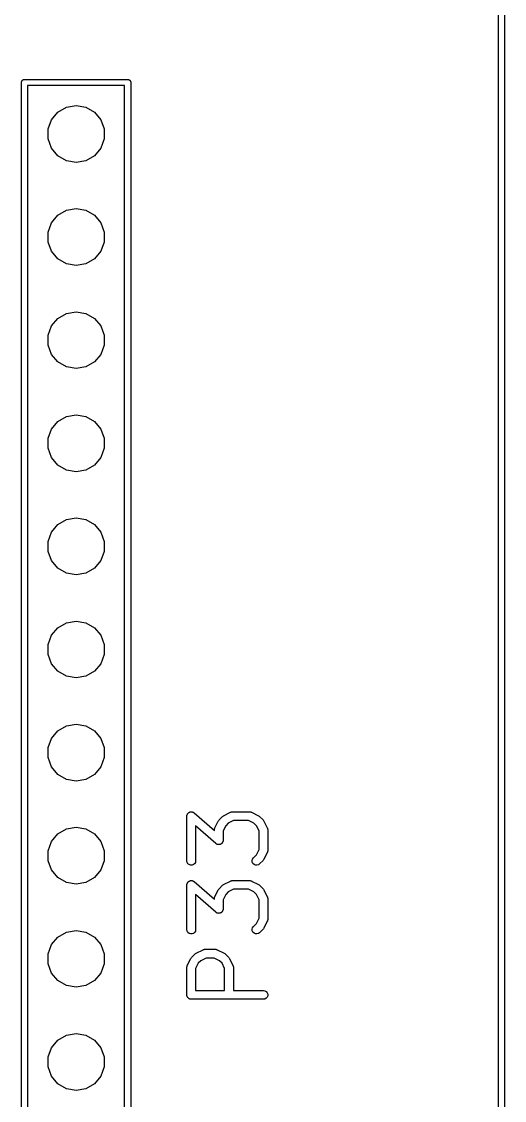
# Model space of a CAD drawing. Extents: x 25 to 346, y -457 to -16.
# Drawn here: x 333.62 to 345.51, y -345.75 to -319.18 of the extents above; entities that cross this region are included whole.
import ezdxf

# ---------------------------------------------------------------- set-up
doc = ezdxf.new("R2010")
doc.units = 0
doc.header["$MEASUREMENT"] = 0
doc.layers.add('BLACK', color=7, linetype='CONTINUOUS')

msp = doc.modelspace()

# ---------------------------------------------------------------- linework, layer by layer
at = {"layer": 'Black'}
for p, q in [((345.365, -456.49), (345.365, -16.585)), ((345.515, -16.51), (345.515, -456.565)), ((333.618, -320.675), (333.619, -320.669)), ((333.618, -379.02), (333.618, -320.675)), ((333.619, -320.662), (333.621, -320.656)), ((333.619, -320.669), (333.619, -320.662)), ((333.621, -320.656), (333.622, -320.649)), ((333.622, -320.649), (333.625, -320.644)), ((333.625, -320.644), (333.628, -320.637)), ((333.628, -320.637), (333.632, -320.632)), ((333.632, -320.632), (333.635, -320.627)), ((333.635, -320.627), (333.64, -320.623)), ((333.64, -320.623), (333.644, -320.618)), ((333.644, -320.618), (333.65, -320.614)), ((333.65, -320.614), (333.655, -320.61)), ((333.655, -320.61), (333.661, -320.608)), ((333.661, -320.608), (333.667, -320.605)), ((333.667, -320.605), (333.673, -320.603)), ((333.673, -320.603), (333.679, -320.601)), ((333.679, -320.601), (333.686, -320.601)), ((333.686, -320.601), (333.692, -320.6)), ((333.692, -320.6), (336.232, -320.6)), ((333.767, -320.75), (333.767, -381.635)), ((336.157, -320.75), (333.767, -320.75)), ((336.157, -384.1), (336.157, -320.75)), ((336.232, -320.6), (336.239, -320.601)), ((336.239, -320.601), (336.246, -320.601)), ((336.246, -320.601), (336.252, -320.603)), ((336.252, -320.603), (336.258, -320.605)), ((336.258, -320.605), (336.264, -320.608)), ((336.264, -320.608), (336.27, -320.61)), ((336.27, -320.61), (336.275, -320.614)), ((336.275, -320.614), (336.281, -320.618)), ((336.281, -320.618), (336.285, -320.623)), ((336.285, -320.623), (336.29, -320.627)), ((336.29, -320.627), (336.293, -320.632)), ((336.293, -320.632), (336.297, -320.637)), ((336.297, -320.637), (336.3, -320.644)), ((336.3, -320.644), (336.303, -320.649)), ((336.303, -320.649), (336.304, -320.656)), ((336.304, -320.656), (336.306, -320.662)), ((336.306, -320.662), (336.306, -320.669)), ((336.306, -320.669), (336.308, -320.675)), ((336.308, -320.675), (336.308, -384.175)), ((334.512, -321.408), (334.723, -321.286)), ((334.723, -321.286), (334.962, -321.244)), ((334.962, -321.244), (335.202, -321.286)), ((335.202, -321.286), (335.413, -321.408)), ((334.355, -321.594), (334.512, -321.408)), ((335.413, -321.408), (335.57, -321.594)), ((334.272, -321.823), (334.355, -321.594)), ((334.272, -322.067), (334.272, -321.823)), ((335.57, -321.594), (335.653, -321.823)), ((335.653, -321.823), (335.653, -322.067)), ((334.355, -322.296), (334.272, -322.067)), ((335.653, -322.067), (335.57, -322.296)), ((334.512, -322.482), (334.355, -322.296)), ((335.57, -322.296), (335.413, -322.482)), ((334.723, -322.604), (334.512, -322.482)), ((334.962, -322.646), (334.723, -322.604)), ((335.202, -322.604), (334.962, -322.646)), ((335.413, -322.482), (335.202, -322.604)), ((334.355, -324.134), (334.512, -323.948)), ((334.512, -323.948), (334.723, -323.826)), ((334.723, -323.826), (334.962, -323.784)), ((334.962, -323.784), (335.202, -323.826)), ((335.202, -323.826), (335.413, -323.948)), ((335.413, -323.948), (335.57, -324.134)), ((334.272, -324.363), (334.355, -324.134)), ((335.57, -324.134), (335.653, -324.363)), ((334.272, -324.607), (334.272, -324.363)), ((335.653, -324.363), (335.653, -324.607)), ((334.355, -324.836), (334.272, -324.607)), ((335.653, -324.607), (335.57, -324.836)), ((334.512, -325.022), (334.355, -324.836)), ((334.723, -325.144), (334.512, -325.022)), ((335.413, -325.022), (335.202, -325.144)), ((335.57, -324.836), (335.413, -325.022)), ((334.962, -325.186), (334.723, -325.144)), ((335.202, -325.144), (334.962, -325.186)), ((334.723, -326.366), (334.962, -326.324)), ((334.962, -326.324), (335.202, -326.366)), ((334.355, -326.674), (334.512, -326.488)), ((334.512, -326.488), (334.723, -326.366)), ((335.202, -326.366), (335.413, -326.488)), ((335.413, -326.488), (335.57, -326.674)), ((334.272, -326.903), (334.355, -326.674)), ((335.57, -326.674), (335.653, -326.903)), ((334.272, -327.147), (334.272, -326.903)), ((334.355, -327.376), (334.272, -327.147)), ((335.653, -327.147), (335.57, -327.376)), ((335.653, -326.903), (335.653, -327.147)), ((334.512, -327.562), (334.355, -327.376)), ((335.57, -327.376), (335.413, -327.562)), ((334.723, -327.684), (334.512, -327.562)), ((335.413, -327.562), (335.202, -327.684)), ((334.962, -327.726), (334.723, -327.684)), ((335.202, -327.684), (334.962, -327.726)), ((334.512, -329.028), (334.723, -328.906)), ((334.723, -328.906), (334.962, -328.864)), ((334.962, -328.864), (335.202, -328.906)), ((335.202, -328.906), (335.413, -329.028)), ((334.272, -329.443), (334.355, -329.214)), ((334.355, -329.214), (334.512, -329.028)), ((335.413, -329.028), (335.57, -329.214)), ((335.57, -329.214), (335.653, -329.443)), ((334.272, -329.687), (334.272, -329.443)), ((335.653, -329.443), (335.653, -329.687)), ((334.355, -329.916), (334.272, -329.687)), ((335.653, -329.687), (335.57, -329.916)), ((334.512, -330.102), (334.355, -329.916)), ((335.57, -329.916), (335.413, -330.102)), ((334.723, -330.224), (334.512, -330.102)), ((334.962, -330.266), (334.723, -330.224)), ((335.202, -330.224), (334.962, -330.266)), ((335.413, -330.102), (335.202, -330.224)), ((334.355, -331.754), (334.512, -331.568)), ((334.512, -331.568), (334.723, -331.446)), ((334.723, -331.446), (334.962, -331.404)), ((334.962, -331.404), (335.202, -331.446)), ((335.202, -331.446), (335.413, -331.568)), ((335.413, -331.568), (335.57, -331.754)), ((334.272, -331.983), (334.355, -331.754)), ((335.57, -331.754), (335.653, -331.983)), ((334.272, -332.227), (334.272, -331.983)), ((335.653, -331.983), (335.653, -332.227)), ((334.355, -332.456), (334.272, -332.227)), ((334.512, -332.642), (334.355, -332.456)), ((335.57, -332.456), (335.413, -332.642)), ((335.653, -332.227), (335.57, -332.456)), ((334.723, -332.764), (334.512, -332.642)), ((335.413, -332.642), (335.202, -332.764)), ((334.962, -332.806), (334.723, -332.764)), ((335.202, -332.764), (334.962, -332.806)), ((334.512, -334.108), (334.723, -333.986)), ((334.723, -333.986), (334.962, -333.944)), ((334.962, -333.944), (335.202, -333.986)), ((335.202, -333.986), (335.413, -334.108)), ((334.272, -334.523), (334.355, -334.294)), ((334.355, -334.294), (334.512, -334.108)), ((335.413, -334.108), (335.57, -334.294)), ((335.57, -334.294), (335.653, -334.523)), ((334.272, -334.767), (334.272, -334.523)), ((335.653, -334.523), (335.653, -334.767)), ((334.355, -334.996), (334.272, -334.767)), ((335.653, -334.767), (335.57, -334.996)), ((334.512, -335.182), (334.355, -334.996)), ((335.57, -334.996), (335.413, -335.182)), ((334.723, -335.304), (334.512, -335.182)), ((334.962, -335.346), (334.723, -335.304)), ((335.202, -335.304), (334.962, -335.346)), ((335.413, -335.182), (335.202, -335.304)), ((334.355, -336.834), (334.512, -336.648)), ((334.512, -336.648), (334.723, -336.526)), ((334.723, -336.526), (334.962, -336.484)), ((334.962, -336.484), (335.202, -336.526)), ((335.202, -336.526), (335.413, -336.648)), ((335.413, -336.648), (335.57, -336.834)), ((334.272, -337.063), (334.355, -336.834)), ((335.57, -336.834), (335.653, -337.063)), ((334.272, -337.307), (334.272, -337.063)), ((335.653, -337.063), (335.653, -337.307)), ((334.355, -337.536), (334.272, -337.307)), ((335.653, -337.307), (335.57, -337.536)), ((334.512, -337.722), (334.355, -337.536)), ((334.723, -337.844), (334.512, -337.722)), ((335.413, -337.722), (335.202, -337.844)), ((335.57, -337.536), (335.413, -337.722)), ((334.962, -337.886), (334.723, -337.844)), ((335.202, -337.844), (334.962, -337.886)), ((337.691, -338.751), (337.693, -338.741)), ((337.691, -339.852), (337.691, -338.751)), ((337.693, -338.73), (337.696, -338.723)), ((337.693, -338.741), (337.693, -338.73)), ((337.696, -338.723), (337.697, -338.714)), ((337.697, -338.714), (337.703, -338.705)), ((337.703, -338.705), (337.706, -338.695)), ((337.706, -338.695), (337.712, -338.689)), ((337.712, -338.689), (337.716, -338.682)), ((337.716, -338.682), (337.724, -338.675)), ((337.724, -338.675), (337.731, -338.667)), ((337.731, -338.667), (337.738, -338.663)), ((337.738, -338.663), (337.745, -338.658)), ((337.745, -338.658), (337.755, -338.654)), ((337.755, -338.654), (337.764, -338.649)), ((337.764, -338.649), (337.772, -338.648)), ((337.772, -338.648), (337.78, -338.645)), ((337.78, -338.645), (337.791, -338.645)), ((337.791, -338.645), (337.801, -338.643)), ((337.801, -338.643), (337.809, -338.645)), ((337.809, -338.645), (337.818, -338.645)), ((337.818, -338.645), (337.827, -338.649)), ((337.827, -338.649), (337.838, -338.651)), ((337.838, -338.651), (337.845, -338.655)), ((337.845, -338.655), (337.853, -338.658)), ((337.853, -338.658), (337.861, -338.665)), ((337.861, -338.665), (337.87, -338.67)), ((337.87, -338.67), (338.368, -339.106)), ((338.485, -338.844), (338.569, -338.76)), ((338.569, -338.76), (338.583, -338.75)), ((338.583, -338.75), (338.597, -338.739)), ((338.597, -338.739), (338.767, -338.655)), ((338.767, -338.655), (338.773, -338.653)), ((338.773, -338.653), (338.778, -338.65)), ((338.778, -338.65), (338.79, -338.648)), ((338.79, -338.648), (338.802, -338.644)), ((338.802, -338.644), (338.809, -338.644)), ((338.809, -338.644), (338.815, -338.643)), ((338.815, -338.643), (339.238, -338.643)), ((339.238, -338.643), (339.244, -338.644)), ((339.244, -338.644), (339.251, -338.644)), ((339.251, -338.644), (339.263, -338.648)), ((339.263, -338.648), (339.275, -338.65)), ((339.275, -338.65), (339.28, -338.653)), ((339.28, -338.653), (339.286, -338.655)), ((339.286, -338.655), (339.456, -338.739)), ((339.456, -338.739), (339.47, -338.75)), ((339.47, -338.75), (339.484, -338.76)), ((339.484, -338.76), (339.568, -338.844)), ((334.512, -339.188), (334.723, -339.066)), ((334.723, -339.066), (334.962, -339.024)), ((334.962, -339.024), (335.202, -339.066)), ((335.202, -339.066), (335.413, -339.188)), ((338.405, -339.425), (337.907, -338.989)), ((337.907, -338.989), (337.907, -339.852)), ((338.368, -339.09), (338.369, -339.084)), ((338.368, -339.106), (338.368, -339.09)), ((338.369, -339.078), (338.373, -339.066)), ((338.369, -339.084), (338.369, -339.078)), ((338.373, -339.066), (338.375, -339.053)), ((338.375, -339.053), (338.378, -339.048)), ((338.378, -339.048), (338.38, -339.042)), ((338.38, -339.042), (338.464, -338.872)), ((338.464, -338.872), (338.475, -338.859)), ((338.475, -338.859), (338.485, -338.844)), ((338.65, -338.985), (338.584, -339.115)), ((338.709, -338.925), (338.65, -338.985)), ((338.84, -338.859), (338.709, -338.925)), ((339.213, -338.859), (338.84, -338.859)), ((339.344, -338.925), (339.213, -338.859)), ((339.403, -338.985), (339.344, -338.925)), ((339.469, -339.115), (339.403, -338.985)), ((339.568, -338.844), (339.578, -338.859)), ((339.578, -338.859), (339.589, -338.872)), ((339.589, -338.872), (339.673, -339.042)), ((339.673, -339.042), (339.675, -339.048)), ((339.675, -339.048), (339.678, -339.053)), ((339.678, -339.053), (339.68, -339.066)), ((339.68, -339.066), (339.684, -339.078)), ((339.684, -339.078), (339.684, -339.084)), ((339.684, -339.084), (339.685, -339.09)), ((339.685, -339.09), (339.685, -339.598)), ((334.272, -339.603), (334.355, -339.374)), ((334.355, -339.374), (334.512, -339.188)), ((335.413, -339.188), (335.57, -339.374)), ((335.57, -339.374), (335.653, -339.603)), ((338.579, -339.373), (338.578, -339.381)), ((338.582, -339.365), (338.579, -339.373)), ((338.584, -339.344), (338.582, -339.354)), ((338.582, -339.354), (338.582, -339.365)), ((338.584, -339.115), (338.584, -339.344)), ((339.469, -339.573), (339.469, -339.115)), ((334.272, -339.847), (334.272, -339.603)), ((335.653, -339.603), (335.653, -339.847)), ((338.414, -339.431), (338.405, -339.425)), ((338.422, -339.437), (338.414, -339.431)), ((338.43, -339.44), (338.422, -339.437)), ((338.437, -339.445), (338.43, -339.44)), ((338.448, -339.447), (338.437, -339.445)), ((338.457, -339.45), (338.448, -339.447)), ((338.466, -339.45), (338.457, -339.45)), ((338.474, -339.452), (338.466, -339.45)), ((338.484, -339.45), (338.474, -339.452)), ((338.495, -339.45), (338.484, -339.45)), ((338.503, -339.447), (338.495, -339.45)), ((338.511, -339.446), (338.503, -339.447)), ((338.52, -339.441), (338.511, -339.446)), ((338.53, -339.437), (338.52, -339.441)), ((338.537, -339.432), (338.53, -339.437)), ((338.544, -339.428), (338.537, -339.432)), ((338.551, -339.42), (338.544, -339.428)), ((338.559, -339.413), (338.551, -339.42)), ((338.563, -339.406), (338.559, -339.413)), ((338.569, -339.4), (338.563, -339.406)), ((338.572, -339.39), (338.569, -339.4)), ((338.578, -339.381), (338.572, -339.39)), ((339.403, -339.703), (339.469, -339.573)), ((339.675, -339.64), (339.673, -339.646)), ((339.678, -339.635), (339.675, -339.64)), ((339.68, -339.622), (339.678, -339.635)), ((339.684, -339.61), (339.68, -339.622)), ((339.685, -339.598), (339.684, -339.604)), ((339.684, -339.604), (339.684, -339.61)), ((334.355, -340.076), (334.272, -339.847)), ((335.653, -339.847), (335.57, -340.076)), ((337.697, -339.889), (337.691, -339.852)), ((337.716, -339.921), (337.697, -339.889)), ((337.9, -339.889), (337.882, -339.921)), ((337.907, -339.852), (337.9, -339.889)), ((339.3, -339.843), (339.31, -339.806)), ((339.303, -339.88), (339.3, -339.843)), ((339.319, -339.914), (339.303, -339.88)), ((339.31, -339.806), (339.331, -339.776)), ((339.331, -339.776), (339.403, -339.703)), ((339.568, -339.844), (339.484, -339.928)), ((339.578, -339.829), (339.568, -339.844)), ((339.589, -339.816), (339.578, -339.829)), ((339.673, -339.646), (339.589, -339.816)), ((334.512, -340.262), (334.355, -340.076)), ((335.57, -340.076), (335.413, -340.262)), ((337.745, -339.945), (337.716, -339.921)), ((337.78, -339.958), (337.745, -339.945)), ((337.818, -339.958), (337.78, -339.958)), ((337.853, -339.945), (337.818, -339.958)), ((337.882, -339.921), (337.853, -339.945)), ((339.346, -339.94), (339.319, -339.914)), ((339.38, -339.956), (339.346, -339.94)), ((339.417, -339.96), (339.38, -339.956)), ((339.453, -339.95), (339.417, -339.96)), ((339.484, -339.928), (339.453, -339.95)), ((334.723, -340.384), (334.512, -340.262)), ((334.962, -340.426), (334.723, -340.384)), ((335.202, -340.384), (334.962, -340.426)), ((335.413, -340.262), (335.202, -340.384)), ((337.691, -340.445), (337.693, -340.434)), ((337.693, -340.424), (337.696, -340.416)), ((337.693, -340.434), (337.693, -340.424)), ((337.696, -340.416), (337.697, -340.408)), ((337.697, -340.408), (337.703, -340.399)), ((337.703, -340.399), (337.706, -340.389)), ((337.706, -340.389), (337.712, -340.382)), ((337.712, -340.382), (337.716, -340.375)), ((337.716, -340.375), (337.724, -340.368)), ((337.724, -340.368), (337.731, -340.361)), ((337.731, -340.361), (337.738, -340.357)), ((337.738, -340.357), (337.745, -340.351)), ((337.745, -340.351), (337.755, -340.348)), ((337.755, -340.348), (337.764, -340.342)), ((337.764, -340.342), (337.772, -340.341)), ((337.772, -340.341), (337.78, -340.338)), ((337.78, -340.338), (337.791, -340.338)), ((337.791, -340.338), (337.801, -340.337)), ((337.801, -340.337), (337.809, -340.338)), ((337.809, -340.338), (337.818, -340.338)), ((337.818, -340.338), (337.827, -340.342)), ((337.827, -340.342), (337.838, -340.344)), ((337.838, -340.344), (337.845, -340.348)), ((337.845, -340.348), (337.853, -340.351)), ((337.853, -340.351), (337.861, -340.358)), ((337.861, -340.358), (337.87, -340.363)), ((337.87, -340.363), (338.368, -340.799)), ((338.583, -340.443), (338.597, -340.433)), ((338.597, -340.433), (338.767, -340.348)), ((338.767, -340.348), (338.773, -340.346)), ((338.773, -340.346), (338.778, -340.343)), ((338.778, -340.343), (338.79, -340.341)), ((338.79, -340.341), (338.802, -340.337)), ((338.802, -340.337), (338.809, -340.338)), ((338.809, -340.338), (338.815, -340.337)), ((338.815, -340.337), (339.238, -340.337)), ((339.238, -340.337), (339.244, -340.338)), ((339.244, -340.338), (339.251, -340.337)), ((339.251, -340.337), (339.263, -340.341)), ((339.263, -340.341), (339.275, -340.343)), ((339.275, -340.343), (339.28, -340.346)), ((339.28, -340.346), (339.286, -340.348)), ((339.286, -340.348), (339.456, -340.433)), ((339.456, -340.433), (339.47, -340.443)), ((337.691, -341.545), (337.691, -340.445)), ((338.405, -341.119), (337.907, -340.683)), ((337.907, -340.683), (337.907, -341.545)), ((338.38, -340.735), (338.464, -340.566)), ((338.464, -340.566), (338.475, -340.552)), ((338.475, -340.552), (338.485, -340.538)), ((338.485, -340.538), (338.569, -340.453)), ((338.569, -340.453), (338.583, -340.443)), ((338.65, -340.678), (338.584, -340.809)), ((338.709, -340.618), (338.65, -340.678)), ((338.84, -340.553), (338.709, -340.618)), ((339.213, -340.553), (338.84, -340.553)), ((339.344, -340.618), (339.213, -340.553)), ((339.403, -340.678), (339.344, -340.618)), ((339.469, -340.809), (339.403, -340.678)), ((339.47, -340.443), (339.484, -340.453)), ((339.484, -340.453), (339.568, -340.538)), ((339.568, -340.538), (339.578, -340.552)), ((339.578, -340.552), (339.589, -340.566)), ((339.589, -340.566), (339.673, -340.735)), ((338.368, -340.783), (338.369, -340.777)), ((338.368, -340.799), (338.368, -340.783)), ((338.369, -340.771), (338.373, -340.759)), ((338.369, -340.777), (338.369, -340.771)), ((338.373, -340.759), (338.375, -340.746)), ((338.375, -340.746), (338.378, -340.741)), ((338.378, -340.741), (338.38, -340.735)), ((338.584, -340.809), (338.584, -341.037)), ((339.469, -341.266), (339.469, -340.809)), ((339.673, -340.735), (339.675, -340.741)), ((339.675, -340.741), (339.678, -340.746)), ((339.678, -340.746), (339.68, -340.759)), ((339.68, -340.759), (339.684, -340.771)), ((339.684, -340.771), (339.684, -340.777)), ((339.684, -340.777), (339.685, -340.783)), ((339.685, -340.783), (339.685, -341.291)), ((338.414, -341.124), (338.405, -341.119)), ((338.422, -341.131), (338.414, -341.124)), ((338.43, -341.134), (338.422, -341.131)), ((338.437, -341.138), (338.43, -341.134)), ((338.448, -341.14), (338.437, -341.138)), ((338.457, -341.144), (338.448, -341.14)), ((338.466, -341.144), (338.457, -341.144)), ((338.474, -341.145), (338.466, -341.144)), ((338.484, -341.144), (338.474, -341.145)), ((338.495, -341.144), (338.484, -341.144)), ((338.503, -341.141), (338.495, -341.144)), ((338.511, -341.14), (338.503, -341.141)), ((338.52, -341.134), (338.511, -341.14)), ((338.53, -341.131), (338.52, -341.134)), ((338.537, -341.125), (338.53, -341.131)), ((338.544, -341.121), (338.537, -341.125)), ((338.551, -341.114), (338.544, -341.121)), ((338.559, -341.107), (338.551, -341.114)), ((338.563, -341.1), (338.559, -341.107)), ((338.569, -341.093), (338.563, -341.1)), ((338.572, -341.083), (338.569, -341.093)), ((338.578, -341.074), (338.572, -341.083)), ((338.579, -341.066), (338.578, -341.074)), ((338.582, -341.058), (338.579, -341.066)), ((338.584, -341.037), (338.582, -341.048)), ((338.582, -341.048), (338.582, -341.058)), ((339.3, -341.536), (339.31, -341.5)), ((339.31, -341.5), (339.331, -341.469)), ((339.331, -341.469), (339.403, -341.397)), ((339.403, -341.397), (339.469, -341.266)), ((339.673, -341.34), (339.589, -341.509)), ((339.675, -341.334), (339.673, -341.34)), ((339.678, -341.328), (339.675, -341.334)), ((339.68, -341.316), (339.678, -341.328)), ((339.684, -341.304), (339.68, -341.316)), ((339.685, -341.291), (339.684, -341.297)), ((339.684, -341.297), (339.684, -341.304)), ((334.355, -341.914), (334.512, -341.728)), ((334.512, -341.728), (334.723, -341.606)), ((334.723, -341.606), (334.962, -341.564)), ((334.962, -341.564), (335.202, -341.606)), ((335.202, -341.606), (335.413, -341.728)), ((335.413, -341.728), (335.57, -341.914)), ((337.697, -341.582), (337.691, -341.545)), ((337.716, -341.615), (337.697, -341.582)), ((337.745, -341.639), (337.716, -341.615)), ((337.78, -341.652), (337.745, -341.639)), ((337.818, -341.652), (337.78, -341.652)), ((337.853, -341.639), (337.818, -341.652)), ((337.882, -341.615), (337.853, -341.639)), ((337.9, -341.582), (337.882, -341.615)), ((337.907, -341.545), (337.9, -341.582)), ((339.303, -341.573), (339.3, -341.536)), ((339.319, -341.607), (339.303, -341.573)), ((339.346, -341.634), (339.319, -341.607)), ((339.38, -341.65), (339.346, -341.634)), ((339.417, -341.653), (339.38, -341.65)), ((339.453, -341.643), (339.417, -341.653)), ((339.484, -341.622), (339.453, -341.643)), ((339.568, -341.537), (339.484, -341.622)), ((339.578, -341.523), (339.568, -341.537)), ((339.589, -341.509), (339.578, -341.523)), ((334.272, -342.143), (334.355, -341.914)), ((335.57, -341.914), (335.653, -342.143)), ((338.113, -342.034), (338.125, -342.031)), ((338.125, -342.031), (338.131, -342.031)), ((338.131, -342.031), (338.137, -342.03)), ((338.137, -342.03), (338.392, -342.03)), ((338.392, -342.03), (338.398, -342.031)), ((338.398, -342.031), (338.404, -342.031)), ((338.404, -342.031), (338.416, -342.034)), ((334.272, -342.387), (334.272, -342.143)), ((335.653, -342.143), (335.653, -342.387)), ((337.702, -342.428), (337.787, -342.259)), ((337.787, -342.259), (337.797, -342.245)), ((337.797, -342.245), (337.807, -342.231)), ((337.807, -342.231), (337.892, -342.146)), ((337.892, -342.146), (337.906, -342.136)), ((337.906, -342.136), (337.92, -342.126)), ((337.92, -342.126), (338.089, -342.041)), ((338.163, -342.246), (338.032, -342.311)), ((338.089, -342.041), (338.095, -342.04)), ((338.095, -342.04), (338.101, -342.037)), ((338.101, -342.037), (338.113, -342.034)), ((338.366, -342.246), (338.163, -342.246)), ((338.497, -342.311), (338.366, -342.246)), ((338.416, -342.034), (338.428, -342.037)), ((338.428, -342.037), (338.434, -342.04)), ((338.434, -342.04), (338.44, -342.041)), ((338.44, -342.041), (338.609, -342.126)), ((338.609, -342.126), (338.623, -342.136)), ((338.623, -342.136), (338.637, -342.146)), ((338.637, -342.146), (338.722, -342.231)), ((338.722, -342.231), (338.732, -342.245)), ((338.732, -342.245), (338.742, -342.259)), ((338.742, -342.259), (338.827, -342.428)), ((334.355, -342.616), (334.272, -342.387)), ((335.653, -342.387), (335.57, -342.616)), ((337.691, -342.477), (337.692, -342.471)), ((337.691, -343.154), (337.691, -342.477)), ((337.692, -342.464), (337.695, -342.452)), ((337.692, -342.471), (337.692, -342.464)), ((337.695, -342.452), (337.697, -342.44)), ((337.697, -342.44), (337.701, -342.434)), ((337.701, -342.434), (337.702, -342.428)), ((337.972, -342.371), (337.907, -342.502)), ((337.907, -342.502), (337.907, -343.046)), ((338.032, -342.311), (337.972, -342.371)), ((338.557, -342.371), (338.497, -342.311)), ((338.622, -342.502), (338.557, -342.371)), ((338.622, -343.046), (338.622, -342.502)), ((338.827, -342.428), (338.828, -342.434)), ((338.828, -342.434), (338.832, -342.44)), ((338.832, -342.44), (338.834, -342.452)), ((338.834, -342.452), (338.837, -342.464)), ((338.837, -342.464), (338.837, -342.471)), ((338.837, -342.471), (338.838, -342.477)), ((338.838, -342.477), (338.838, -343.046)), ((334.512, -342.802), (334.355, -342.616)), ((334.723, -342.924), (334.512, -342.802)), ((335.413, -342.802), (335.202, -342.924)), ((335.57, -342.616), (335.413, -342.802)), ((334.962, -342.966), (334.723, -342.924)), ((335.202, -342.924), (334.962, -342.966)), ((337.907, -343.046), (338.622, -343.046)), ((338.838, -343.046), (339.577, -343.046)), ((339.577, -343.046), (339.614, -343.053)), ((339.614, -343.053), (339.646, -343.071)), ((339.646, -343.071), (339.67, -343.1)), ((337.693, -343.163), (337.691, -343.154)), ((337.693, -343.173), (337.693, -343.163)), ((337.696, -343.182), (337.693, -343.173)), ((337.697, -343.191), (337.696, -343.182)), ((337.702, -343.199), (337.697, -343.191)), ((337.705, -343.208), (337.702, -343.199)), ((337.711, -343.215), (337.705, -343.208)), ((337.716, -343.223), (337.711, -343.215)), ((337.723, -343.229), (337.716, -343.223)), ((337.729, -343.237), (337.723, -343.229)), ((337.738, -343.241), (337.729, -343.237)), ((337.745, -343.247), (337.738, -343.241)), ((337.754, -343.251), (337.745, -343.247)), ((337.762, -343.255), (337.754, -343.251)), ((337.771, -343.257), (337.762, -343.255)), ((337.78, -343.26), (337.771, -343.257)), ((337.79, -343.26), (337.78, -343.26)), ((337.799, -343.262), (337.79, -343.26)), ((339.577, -343.262), (337.799, -343.262)), ((339.614, -343.255), (339.577, -343.262)), ((339.646, -343.237), (339.614, -343.255)), ((339.67, -343.208), (339.646, -343.237)), ((339.67, -343.1), (339.683, -343.135)), ((339.683, -343.173), (339.67, -343.208)), ((339.683, -343.135), (339.683, -343.173)), ((334.512, -344.268), (334.723, -344.146)), ((334.723, -344.146), (334.962, -344.104)), ((334.962, -344.104), (335.202, -344.146)), ((335.202, -344.146), (335.413, -344.268)), ((334.355, -344.454), (334.512, -344.268)), ((335.413, -344.268), (335.57, -344.454)), ((334.272, -344.683), (334.355, -344.454)), ((334.272, -344.927), (334.272, -344.683)), ((335.57, -344.454), (335.653, -344.683)), ((335.653, -344.683), (335.653, -344.927)), ((334.355, -345.156), (334.272, -344.927)), ((335.653, -344.927), (335.57, -345.156)), ((334.512, -345.342), (334.355, -345.156)), ((335.57, -345.156), (335.413, -345.342)), ((334.723, -345.464), (334.512, -345.342)), ((334.962, -345.506), (334.723, -345.464)), ((335.202, -345.464), (334.962, -345.506)), ((335.413, -345.342), (335.202, -345.464))]:
    msp.add_line(p, q, dxfattribs=at)

doc.saveas('drawing.dxf')
